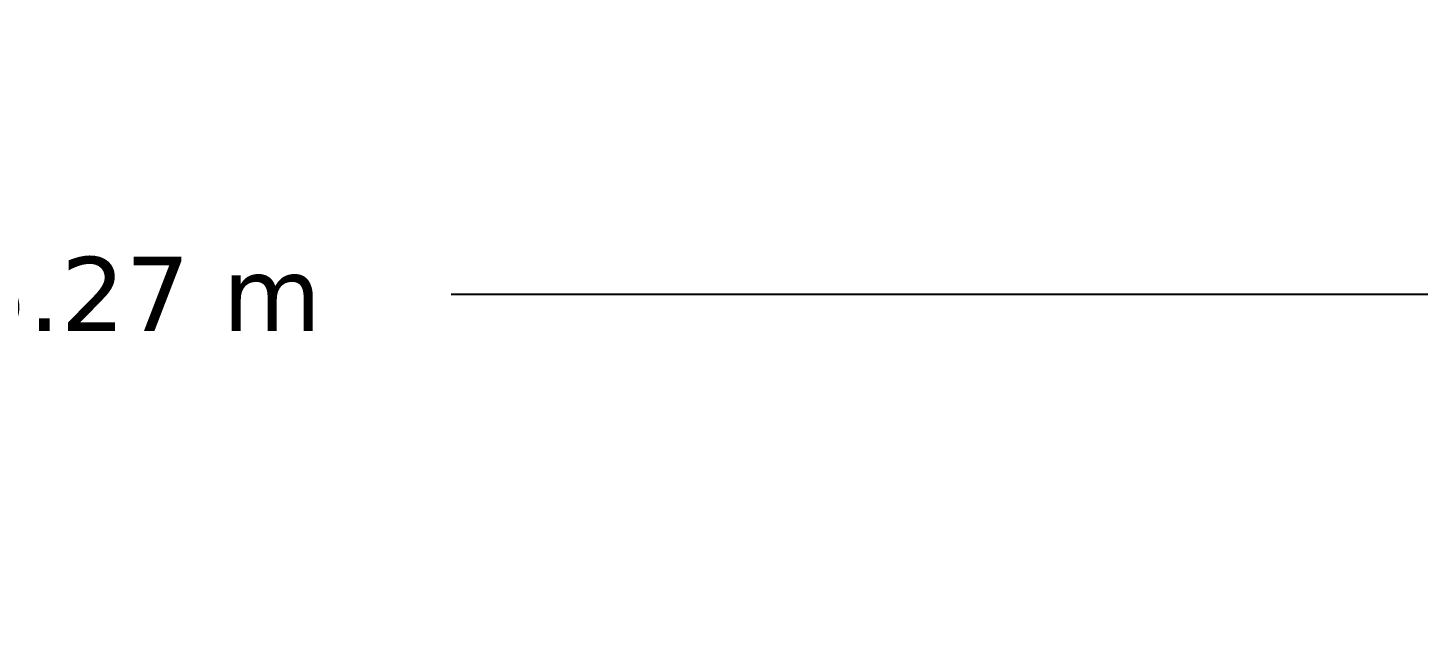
# Model space of a CAD drawing. Header units: inches. Extents: x 78 to 302, y -105 to 74.
# Drawn here: x 196.98 to 234.48, y 57.35 to 73.72 of the extents above; entities that cross this region are included whole.
import ezdxf

# ---------------------------------------------------------------- set-up
doc = ezdxf.new("R2010")
doc.units = ezdxf.units.IN
doc.header["$LTSCALE"] = 0.05
doc.header["$MEASUREMENT"] = 0
doc.layers.get('0').update_dxf_attribs({"color": 62})
doc.layers.add('rayas', color=7, linetype='Continuous')
doc.styles.get("Standard").update_dxf_attribs({"font": 'verdana.ttf'})
doc.dimstyles.get("Standard").update_dxf_attribs({"dimtxt": 0.18, "dimasz": 0.18, "dimexe": 0.18, "dimexo": 0.0625, "dimgap": 0.09, "dimtad": 0, "dimtih": 1, "dimtoh": 1, "dimdec": 4, "dimzin": 0, "dimdsep": 46, "dimtxsty": 'Standard', "dimcen": 0.09, "dimadec": 0, "dimazin": 0, "dimtfac": 1, "dimtdec": 4, "dimtofl": 0, "dimtmove": 0, "dimatfit": 3, "dimfxl": 1, "dimtolj": 1, "dimtzin": 0, "dimarcsym": 0})

# ---------------------------------------------------------------- blocks, each defined once
blk = doc.blocks.new('_Dot')
at = {"color": 0, "linetype": 'ByBlock', "lineweight": -2}
blk.add_line((-0.5, 0), (-1, 0), dxfattribs=at)
at = {"color": 0, "linetype": 'ByBlock', "const_width": 0.5}
blk.add_lwpolyline([(-0.25, 0, 1), (0.25, 0, 1)], format="xyb", close=True, dxfattribs=at)
blk = doc.blocks.new('*D6')
at = {"layer": 'Defpoints', "color": 0}
for p in [(300.963, 66.52), (95.688, 56.888), (300.963, 56.888)]:
    blk.add_point(p, dxfattribs=at)
at = {"layer": 'rayas', "color": 0, "lineweight": -2}
for p, q in [((95.688, 59.388), (95.688, 73.72)), ((300.963, 59.388), (300.963, 73.72)), ((97.688, 66.52), (188.259, 66.52)), ((298.963, 66.52), (208.392, 66.52))]:
    blk.add_line(p, q, dxfattribs=at)
at = {"layer": 'rayas', "color": 0, "lineweight": -2, "xscale": 2, "yscale": 2, "zscale": 2, "rotation": 180}
blk.add_blockref('_Dot', (95.688, 66.52), dxfattribs=at)
at = {"layer": 'rayas', "color": 0, "lineweight": -2, "xscale": 2, "yscale": 2, "zscale": 2}
blk.add_blockref('_Dot', (300.963, 66.52), dxfattribs=at)
at = {"layer": 'rayas', "color": 0, "insert": (198.326, 66.52), "char_height": 2, "attachment_point": 5}
blk.add_mtext('\\A1;205.27 m', dxfattribs=at)

msp = doc.modelspace()

# ---------------------------------------------------------------- dimensions: what is measured, and where the dimension line sits
at = {"layer": 'rayas', "color": 3}
dim = msp.add_linear_dim(base=(300.96289, 66.52035), p1=(95.68833, 56.88831), p2=(300.96289, 56.88831), text='205.27 m', dimstyle='Standard', override={"dimscale": 40, "dimtxt": 0.05, "dimasz": 0.05, "dimpost": ' m', "dimblk": 'Dot'}, dxfattribs=at)
dim.commit()
dim.dimension.update_dxf_attribs({"geometry": '*D6', "text_midpoint": (198.32561, 66.52035)})

doc.saveas('drawing.dxf')
